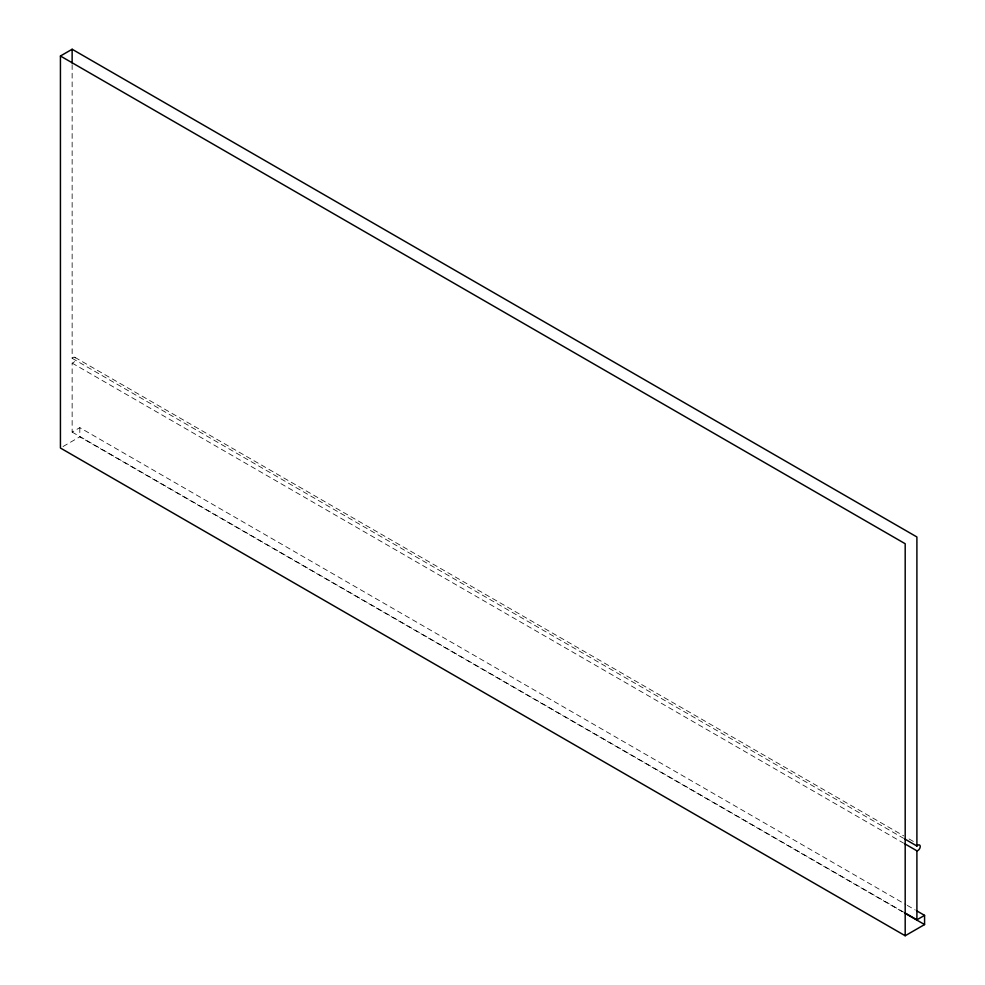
<?xml version="1.0" encoding="UTF-8"?>
<svg xmlns="http://www.w3.org/2000/svg" width="985" height="985" viewBox="0 0 985 985"><rect width="100%" height="100%" fill="white"/><g stroke="black" fill="none" stroke-linecap="round" stroke-linejoin="round"><path stroke-width="0.74" stroke-dasharray="4.92 3.69" d="M72.139 64.628L72.139 358.281A3.275 1.896 -60 0 1 75.476 358.774A3.275 1.896 -60 0 1 72.139 363.096L72.139 432.083L79.81 427.662L905.917 904.612M63.015 446.537L79.81 436.835L903.257 912.245M74.971 357.395L903.737 835.883M909.069 838.961L914.4 842.04M72.139 358.281L903.577 838.309M72.139 363.096L903.577 843.123M907.247 905.375L915.25 909.992M72.139 432.083L903.577 912.11M79.81 427.662L79.81 436.835"/><path stroke-width="1.48" d="M60.43 56.01L72.139 49.25L916.9 536.973L916.9 846.004A3.275 1.896 -60 0 1 920.236 846.484A3.275 1.896 -60 0 1 916.9 850.818L916.9 919.805L924.57 915.373L924.57 924.558L905.19 935.75L60.43 448.027L60.43 56.01L905.19 543.732L905.19 935.75M904.919 839.072L916.9 846.004M904.919 843.886L916.9 850.818M916.579 910.756L924.57 915.373M904.919 912.873L916.9 919.805M904.587 913.021L924.57 924.558M72.139 49.25L72.139 63.089"/></g></svg>
